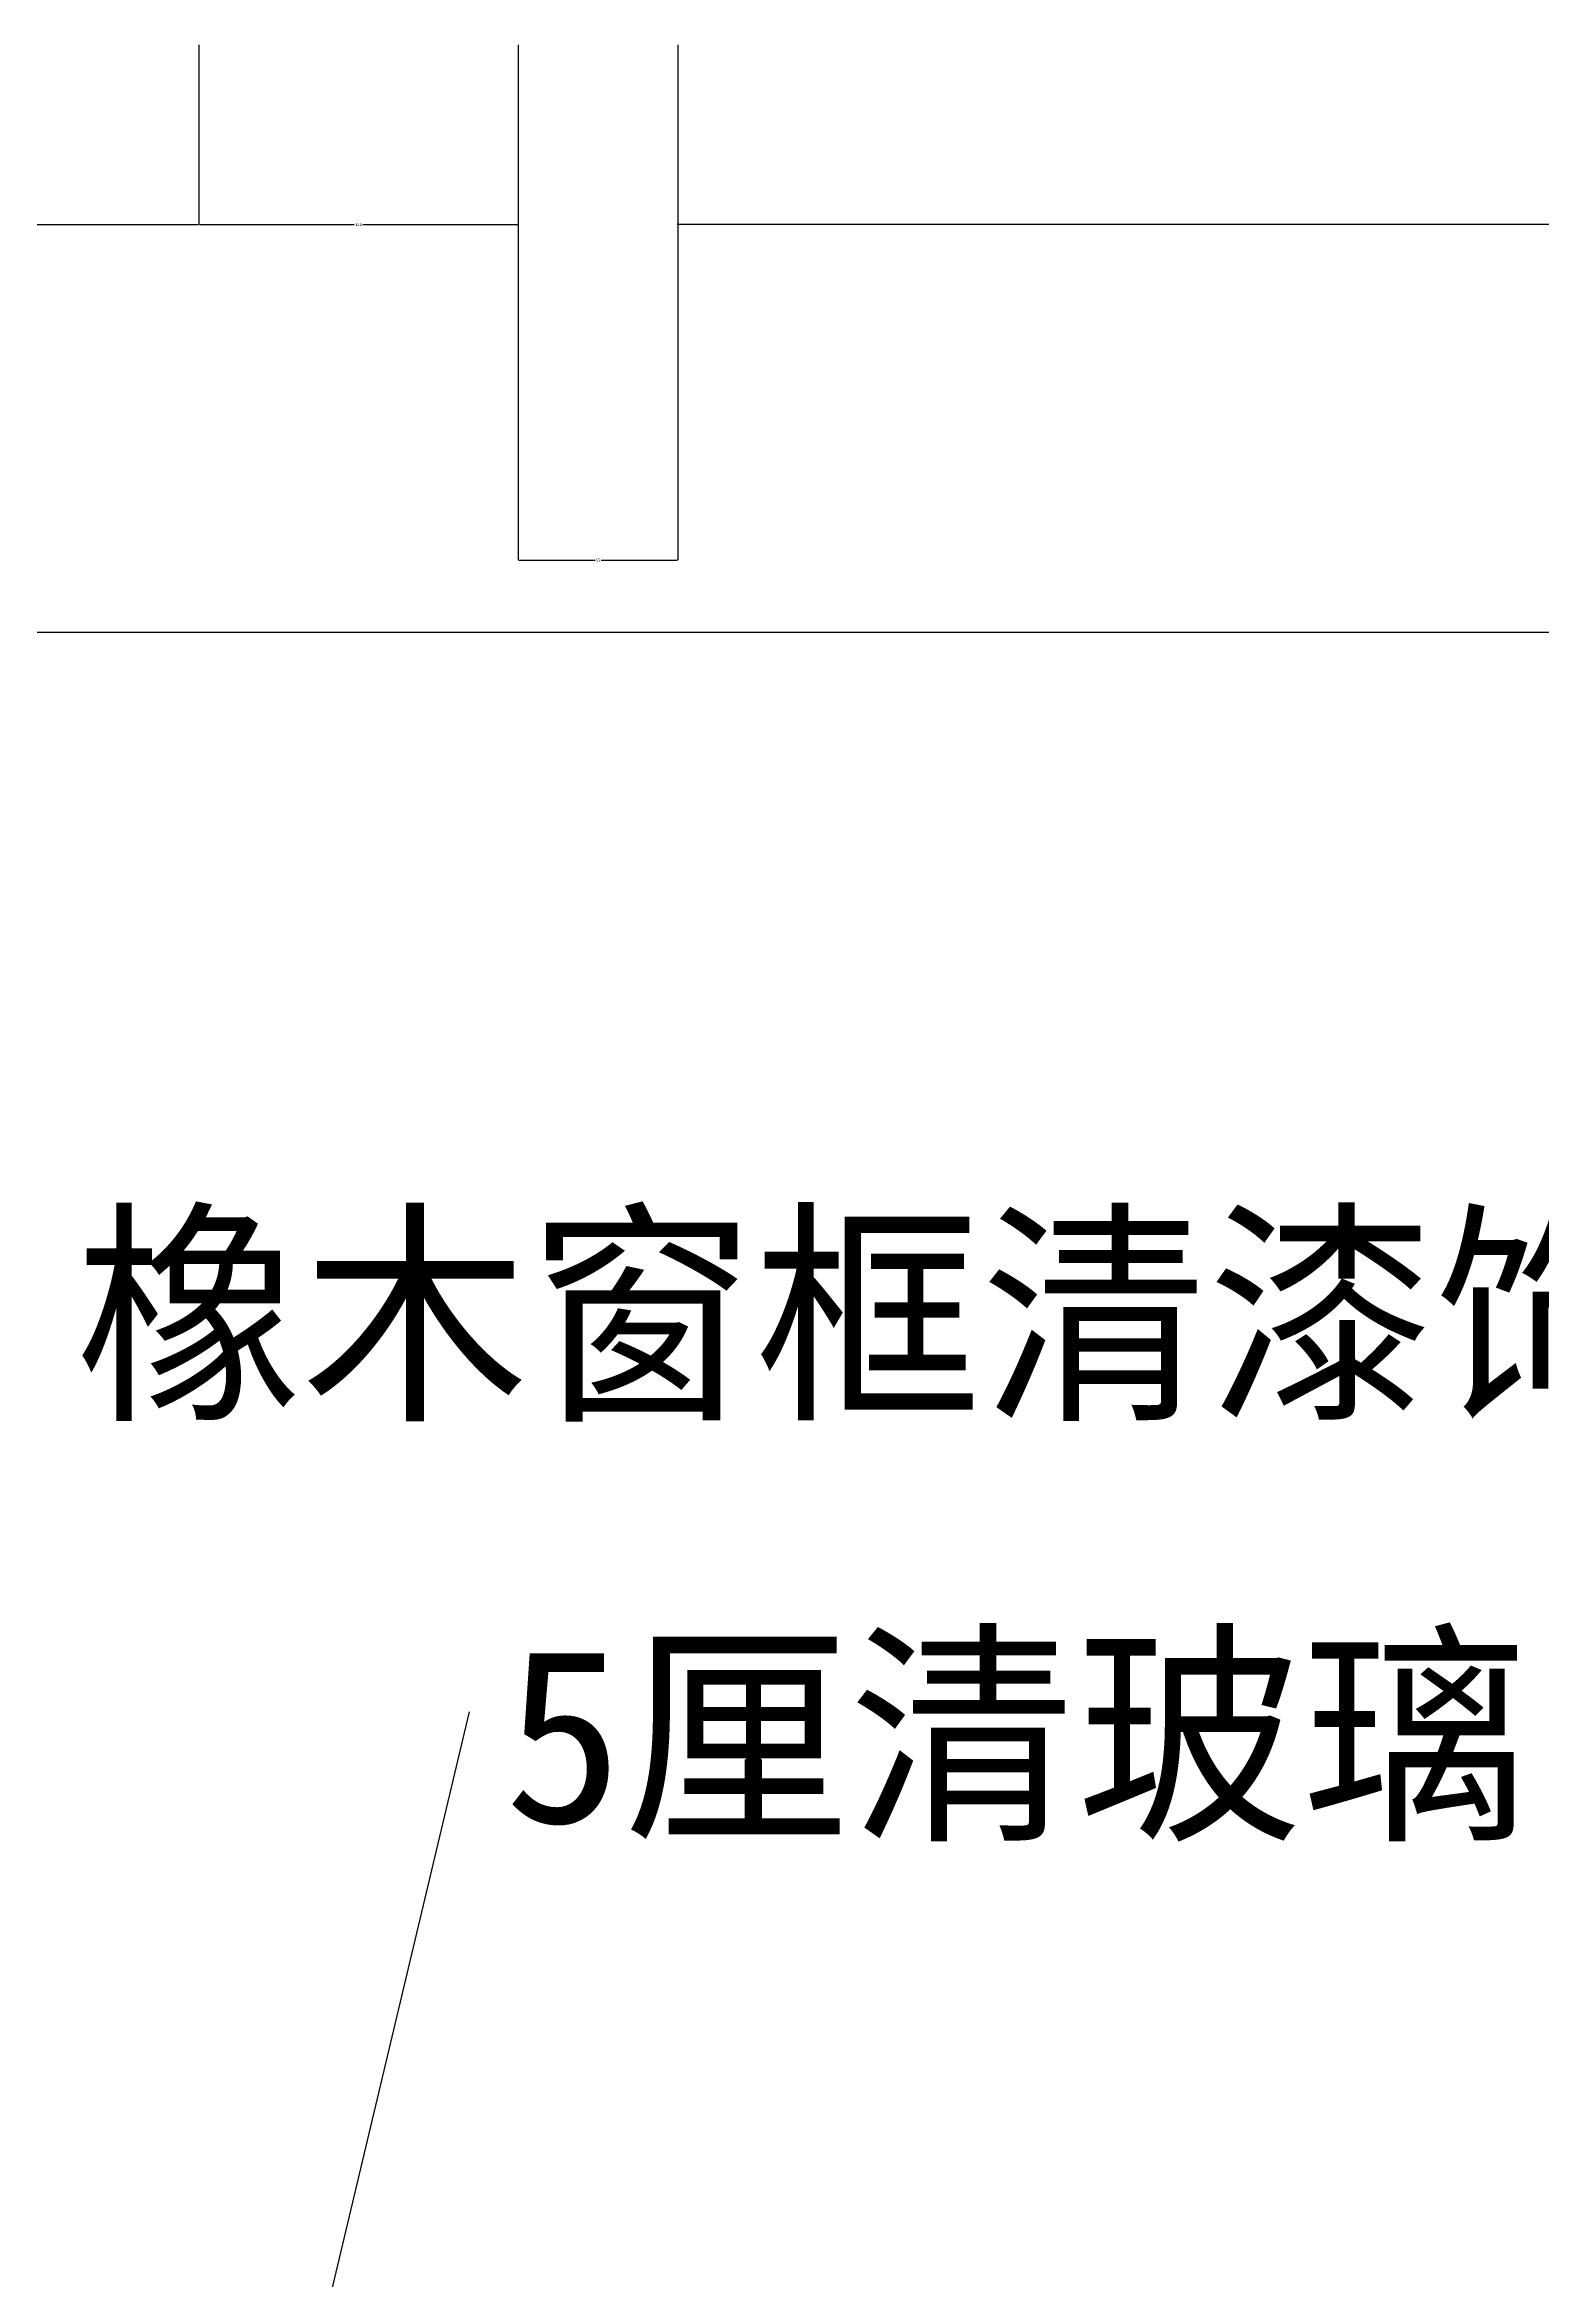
# Model space of a CAD drawing. Header units: metres. Extents: x 223 to 5375, y 130 to 7012.
# Drawn here: x 916 to 1432, y 1761 to 2530 of the extents above; entities that cross this region are included whole.
import ezdxf

# ---------------------------------------------------------------- set-up
doc = ezdxf.new("R2010")
doc.units = ezdxf.units.M
doc.layers.add('DIM', color=3, linetype='Continuous')
doc.layers.add('TEXT', color=3, linetype='Continuous')
doc.dimstyles.get("Standard").update_dxf_attribs({"dimtxt": 2.5, "dimasz": 2.5, "dimexe": 1.25, "dimexo": 0.625, "dimtad": 1, "dimcen": 2.5, "dimazin": 3, "dimtfac": 1, "dimtmove": 0, "dimatfit": 3})

# ---------------------------------------------------------------- blocks, each defined once
blk = doc.blocks.new('*D3')
for p, q in [((1134.42, 2530.19), (1134.42, 2468.25)), ((2534.42, 2530.19), (2534.42, 2468.25)), ((1832.42, 2468.25), (1134.17, 2468.25)), ((2534.67, 2468.25), (1836.42, 2468.25))]:
    blk.add_line(p, q)
at = {"layer": 'Defpoints'}
for p in [(1134.42, 2530.19), (2534.42, 2530.19), (2534.42, 2468.25)]:
    blk.add_point(p, dxfattribs=at)
at = {"layer": 'DIM', "insert": (1834.42, 2468.25), "char_height": 1, "attachment_point": 5}
blk.add_mtext('1400', dxfattribs=at)
blk = doc.blocks.new('*D4')
for p, q in [((404.68, 2420.64), (404.68, 2327.89)), ((3264.42, 2420.62), (3264.42, 2327.89)), ((404.93, 2327.89), (1831.05, 2327.89)), ((1838.05, 2327.89), (3264.17, 2327.89))]:
    blk.add_line(p, q)
at = {"layer": 'Defpoints'}
for p in [(404.68, 2420.64), (3264.42, 2420.62), (404.68, 2327.89)]:
    blk.add_point(p, dxfattribs=at)
at = {"layer": 'DIM', "insert": (1834.55, 2327.89), "char_height": 1, "attachment_point": 5}
blk.add_mtext('2859,74', dxfattribs=at)
blk = doc.blocks.new('*D7')
for p, q in [((569.42, 2530.19), (569.42, 2468.25)), ((969.42, 2530.19), (969.42, 2468.25)), ((569.67, 2468.25), (767.92, 2468.25)), ((770.92, 2468.25), (969.17, 2468.25))]:
    blk.add_line(p, q)
at = {"layer": 'Defpoints'}
for p in [(569.42, 2530.19), (969.42, 2530.19), (569.42, 2468.25)]:
    blk.add_point(p, dxfattribs=at)
at = {"layer": 'DIM', "insert": (769.42, 2468.25), "char_height": 1, "attachment_point": 5}
blk.add_mtext('400', dxfattribs=at)
blk = doc.blocks.new('*D21')
for p, q in [((969.42, 2530.19), (969.42, 2468.25)), ((1079.42, 2530.19), (1079.42, 2468.25)), ((969.67, 2468.25), (1022.92, 2468.25)), ((1025.92, 2468.25), (1079.17, 2468.25))]:
    blk.add_line(p, q)
at = {"layer": 'Defpoints'}
for p in [(969.42, 2530.19), (1079.42, 2530.19), (969.42, 2468.25)]:
    blk.add_point(p, dxfattribs=at)
at = {"layer": 'DIM', "insert": (1024.42, 2468.25), "char_height": 1, "attachment_point": 5}
blk.add_mtext('110', dxfattribs=at)
blk = doc.blocks.new('*D22')
for p, q in [((1079.42, 2530.19), (1079.42, 2352.69)), ((1134.42, 2530.19), (1134.42, 2352.69)), ((1079.67, 2352.69), (1105.92, 2352.69)), ((1107.92, 2352.69), (1134.17, 2352.69))]:
    blk.add_line(p, q)
at = {"layer": 'Defpoints'}
for p in [(1079.42, 2530.19), (1134.42, 2530.19), (1079.42, 2352.69)]:
    blk.add_point(p, dxfattribs=at)
at = {"layer": 'DIM', "insert": (1106.92, 2352.69), "char_height": 1, "attachment_point": 5}
blk.add_mtext('55', dxfattribs=at)

msp = doc.modelspace()

# ---------------------------------------------------------------- texts
at = {"layer": 'TEXT'}
for s, p in [('橡木窗框清漆饰面', (926.92, 2062.74)), ('5厘清玻璃', (1074.62, 1917.96))]:
    msp.add_text(s, height=60, dxfattribs=at).set_placement(p)

# ---------------------------------------------------------------- dimensions: what is measured, and where the dimension line sits
at = {"layer": 'DIM'}
for base, p1, p2, picture, middle in [((569.42, 2468.25), (569.42, 2530.19), (969.42, 2530.19), '*D7', (769.42, 2468.25)), ((969.42, 2468.25), (969.42, 2530.19), (1079.42, 2530.19), '*D21', (1024.42, 2468.25)), ((1079.42, 2352.69), (1079.42, 2530.19), (1134.42, 2530.19), '*D22', (1106.92, 2352.69)), ((2534.42, 2468.25), (2534.42, 2530.19), (1134.42, 2530.19), '*D3', (1834.42, 2468.25)), ((404.68, 2327.89), (404.68, 2420.64), (3264.42, 2420.62), '*D4', (1834.55, 2327.89))]:
    dim = msp.add_linear_dim(base=base, p1=p1, p2=p2, dimstyle='Standard', dxfattribs=at)
    dim.commit()
    dim.dimension.update_dxf_attribs({"geometry": picture, "text_midpoint": middle})

# ---------------------------------------------------------------- leaders
msp.add_leader([(923.75, 1373.43), (1062.66, 1956.15)], dimstyle='Standard', dxfattribs=at)

doc.saveas('drawing.dxf')
